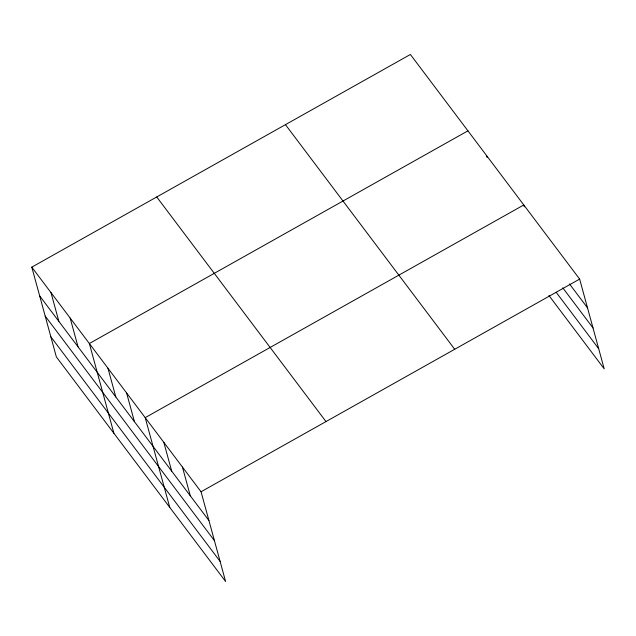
<?xml version="1.0" encoding="UTF-8"?>
<svg xmlns="http://www.w3.org/2000/svg" width="636" height="636" viewBox="0 0 636 636"><rect width="100%" height="100%" fill="white"/><g stroke="black" fill="none" stroke-linecap="round" stroke-linejoin="round"><path stroke-width="0.95" d="M31.8 267.152L201.056 491.763L225.613 581.527L56.358 356.915L31.8 267.152L410.387 54.473L579.642 279.085L604.2 368.848L548.924 295.494M467.937 130.841L89.35 343.52L113.9 433.283M201.056 491.763L579.642 279.085M569.474 283.91L587.513 307.848M562.765 287.83L593.022 327.977M556.222 292.353L598.691 348.719M285.453 124.656L454.708 349.267M156.734 196.969L325.99 421.581M39.671 295.915L208.926 520.526M45.172 316.044L214.435 540.656M50.848 336.786L220.104 561.397M524.295 206.819L523.786 204.967L145.199 417.645L169.756 507.401M486.556 155.55L487.057 157.402M182.437 467.055L190.307 495.818M163.818 442.346L171.688 471.109M126.588 392.937L134.45 421.7M107.969 368.228L115.831 396.991M70.167 318.064L78.037 346.827M50.983 292.608L58.854 321.371"/></g></svg>
